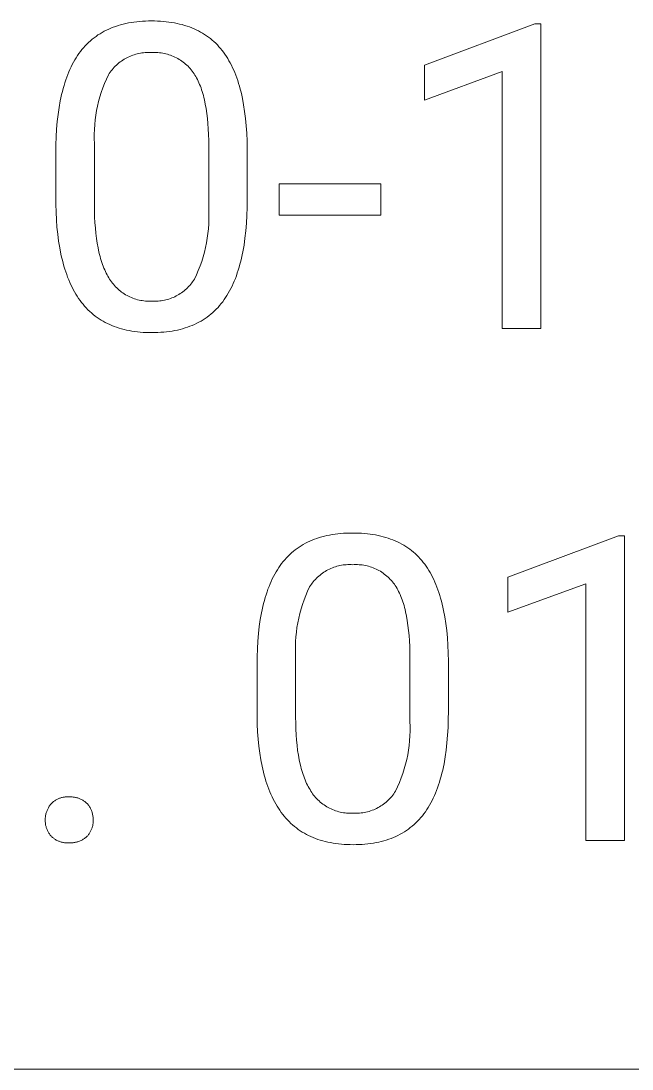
# Model space of a CAD drawing. Header units: millimetres. Extents: x -644 to 2279, y -276 to 1766.
# Drawn here: x 1626.1 to 1681.9, y -112.5 to -16.9 of the extents above; entities that cross this region are included whole.
import ezdxf

# ---------------------------------------------------------------- set-up
doc = ezdxf.new("R2010")
doc.units = ezdxf.units.MM
doc.header["$MEASUREMENT"] = 0
doc.layers.add('Domyślny', color=7, linetype='Continuous', true_color=0x000000)

msp = doc.modelspace()

# ---------------------------------------------------------------- linework, layer by layer
at = {"layer": 'Domyślny', "color": 18, "lineweight": 15, "true_color": 0x000000}
for p, q in [((1635.245, -17.243), (1635.478, -17.182)), ((1635.478, -17.182), (1635.715, -17.127)), ((1635.715, -17.127), (1635.957, -17.077)), ((1635.957, -17.077), (1636.203, -17.034)), ((1636.203, -17.034), (1636.454, -16.996)), ((1636.454, -16.996), (1636.71, -16.964)), ((1636.71, -16.964), (1636.971, -16.938)), ((1636.971, -16.938), (1637.236, -16.917)), ((1637.236, -16.917), (1637.507, -16.903)), ((1637.507, -16.903), (1637.781, -16.894)), ((1637.781, -16.894), (1638.061, -16.891)), ((1638.061, -16.891), (1638.339, -16.894)), ((1638.339, -16.894), (1638.612, -16.902)), ((1638.612, -16.902), (1638.88, -16.916)), ((1638.88, -16.916), (1639.144, -16.936)), ((1639.144, -16.936), (1639.403, -16.961)), ((1639.403, -16.961), (1639.657, -16.992)), ((1639.657, -16.992), (1639.906, -17.028)), ((1639.906, -17.028), (1640.151, -17.07)), ((1640.151, -17.07), (1640.391, -17.117)), ((1640.391, -17.117), (1640.627, -17.171)), ((1640.627, -17.171), (1640.858, -17.229)), ((1662.98, -20.921), (1673.054, -17.144)), ((1673.054, -17.144), (1673.609, -17.144)), ((1673.609, -17.144), (1673.609, -44.951)), ((1632.997, -18.296), (1633.178, -18.171)), ((1633.178, -18.171), (1633.364, -18.052)), ((1633.364, -18.052), (1633.554, -17.939)), ((1633.554, -17.939), (1633.749, -17.832)), ((1633.749, -17.832), (1633.949, -17.73)), ((1633.949, -17.73), (1634.153, -17.634)), ((1634.153, -17.634), (1634.362, -17.545)), ((1634.362, -17.545), (1634.576, -17.46)), ((1634.576, -17.46), (1634.794, -17.382)), ((1634.794, -17.382), (1635.017, -17.309)), ((1635.017, -17.309), (1635.245, -17.243)), ((1640.858, -17.229), (1641.084, -17.294)), ((1641.084, -17.294), (1641.305, -17.363)), ((1641.305, -17.363), (1641.522, -17.439)), ((1641.522, -17.439), (1641.734, -17.52)), ((1641.734, -17.52), (1641.942, -17.607)), ((1641.942, -17.607), (1642.145, -17.699)), ((1642.145, -17.699), (1642.343, -17.797)), ((1642.343, -17.797), (1642.537, -17.9)), ((1642.537, -17.9), (1642.726, -18.009)), ((1642.726, -18.009), (1642.911, -18.123)), ((1642.911, -18.123), (1643.091, -18.244)), ((1632.009, -19.165), (1632.162, -19.006)), ((1632.162, -19.006), (1632.32, -18.852)), ((1632.32, -18.852), (1632.482, -18.704)), ((1632.482, -18.704), (1632.649, -18.562)), ((1632.649, -18.562), (1632.821, -18.426)), ((1632.821, -18.426), (1632.997, -18.296)), ((1643.091, -18.244), (1643.266, -18.369)), ((1643.266, -18.369), (1643.437, -18.501)), ((1643.437, -18.501), (1643.604, -18.638)), ((1643.604, -18.638), (1643.765, -18.78)), ((1643.765, -18.78), (1643.923, -18.928)), ((1643.923, -18.928), (1644.075, -19.082)), ((1644.075, -19.082), (1644.223, -19.241)), ((1631.188, -20.242), (1631.313, -20.048)), ((1631.313, -20.048), (1631.443, -19.86)), ((1631.443, -19.86), (1631.577, -19.677)), ((1631.577, -19.677), (1631.716, -19.501)), ((1631.716, -19.501), (1631.86, -19.33)), ((1631.86, -19.33), (1632.009, -19.165)), ((1636.208, -20.069), (1636.073, -20.124)), ((1636.344, -20.018), (1636.208, -20.069)), ((1636.482, -19.971), (1636.344, -20.018)), ((1636.621, -19.93), (1636.482, -19.971)), ((1636.762, -19.893), (1636.621, -19.93)), ((1636.904, -19.861), (1636.762, -19.893)), ((1637.047, -19.834), (1636.904, -19.861)), ((1637.19, -19.812), (1637.047, -19.834)), ((1637.335, -19.794), (1637.19, -19.812)), ((1637.48, -19.782), (1637.335, -19.794)), ((1637.625, -19.774), (1637.48, -19.782)), ((1637.77, -19.772), (1637.625, -19.774)), ((1637.916, -19.774), (1637.77, -19.772)), ((1638.061, -19.782), (1637.916, -19.774)), ((1638.208, -19.774), (1638.061, -19.782)), ((1638.354, -19.772), (1638.208, -19.774)), ((1638.501, -19.774), (1638.354, -19.772)), ((1638.647, -19.782), (1638.501, -19.774)), ((1638.793, -19.794), (1638.647, -19.782)), ((1638.939, -19.811), (1638.793, -19.794)), ((1639.084, -19.834), (1638.939, -19.811)), ((1639.228, -19.861), (1639.084, -19.834)), ((1639.371, -19.893), (1639.228, -19.861)), ((1639.513, -19.93), (1639.371, -19.893)), ((1639.654, -19.972), (1639.513, -19.93)), ((1639.793, -20.018), (1639.654, -19.972)), ((1639.931, -20.069), (1639.793, -20.018)), ((1640.066, -20.125), (1639.931, -20.069)), ((1644.223, -19.241), (1644.367, -19.406)), ((1644.367, -19.406), (1644.506, -19.577)), ((1644.506, -19.577), (1644.641, -19.753)), ((1644.641, -19.753), (1644.77, -19.935)), ((1644.77, -19.935), (1644.895, -20.123)), ((1630.727, -21.082), (1630.836, -20.863)), ((1630.836, -20.863), (1630.949, -20.65)), ((1630.949, -20.65), (1631.067, -20.443)), ((1631.067, -20.443), (1631.188, -20.242)), ((1634.757, -21.018), (1634.656, -21.122)), ((1634.862, -20.917), (1634.757, -21.018)), ((1634.97, -20.82), (1634.862, -20.917)), ((1635.082, -20.726), (1634.97, -20.82)), ((1635.196, -20.636), (1635.082, -20.726)), ((1635.313, -20.551), (1635.196, -20.636)), ((1635.434, -20.469), (1635.313, -20.551)), ((1635.557, -20.391), (1635.434, -20.469)), ((1635.682, -20.318), (1635.557, -20.391)), ((1635.81, -20.249), (1635.682, -20.318)), ((1635.941, -20.184), (1635.81, -20.249)), ((1636.073, -20.124), (1635.941, -20.184)), ((1640.2, -20.186), (1640.066, -20.125)), ((1640.331, -20.25), (1640.2, -20.186)), ((1640.461, -20.32), (1640.331, -20.25)), ((1640.587, -20.393), (1640.461, -20.32)), ((1640.712, -20.471), (1640.587, -20.393)), ((1640.833, -20.554), (1640.712, -20.471)), ((1640.952, -20.64), (1640.833, -20.554)), ((1641.068, -20.73), (1640.952, -20.64)), ((1641.18, -20.824), (1641.068, -20.73)), ((1641.289, -20.922), (1641.18, -20.824)), ((1641.395, -21.023), (1641.289, -20.922)), ((1641.498, -21.128), (1641.395, -21.023)), ((1644.895, -20.123), (1645.017, -20.317)), ((1645.017, -20.317), (1645.134, -20.517)), ((1645.134, -20.517), (1645.248, -20.723)), ((1645.248, -20.723), (1645.357, -20.935)), ((1645.357, -20.935), (1645.462, -21.154)), ((1662.98, -24.113), (1662.98, -20.921)), ((1630.332, -22.02), (1630.424, -21.776)), ((1630.424, -21.776), (1630.521, -21.538)), ((1630.521, -21.538), (1630.622, -21.307)), ((1630.622, -21.307), (1630.727, -21.082)), ((1634.129, -21.816), (1633.946, -22.206)), ((1634.207, -21.693), (1634.129, -21.816)), ((1634.289, -21.573), (1634.207, -21.693)), ((1634.375, -21.456), (1634.289, -21.573)), ((1634.465, -21.341), (1634.375, -21.456)), ((1634.559, -21.23), (1634.465, -21.341)), ((1634.656, -21.122), (1634.559, -21.23)), ((1641.596, -21.237), (1641.498, -21.128)), ((1641.692, -21.349), (1641.596, -21.237)), ((1641.783, -21.463), (1641.692, -21.349)), ((1641.87, -21.581), (1641.783, -21.463)), ((1641.953, -21.702), (1641.87, -21.581)), ((1642.032, -21.826), (1641.953, -21.702)), ((1642.109, -21.956), (1642.032, -21.826)), ((1642.184, -22.091), (1642.109, -21.956)), ((1645.462, -21.154), (1645.564, -21.378)), ((1645.564, -21.378), (1645.661, -21.609)), ((1645.661, -21.609), (1645.755, -21.846)), ((1645.755, -21.846), (1645.844, -22.088)), ((1670.076, -21.514), (1662.98, -24.113)), ((1670.076, -44.951), (1670.076, -21.514)), ((1630.002, -23.056), (1630.078, -22.787)), ((1630.078, -22.787), (1630.158, -22.525)), ((1630.158, -22.525), (1630.243, -22.269)), ((1630.243, -22.269), (1630.332, -22.02)), ((1633.777, -22.601), (1633.621, -23.003)), ((1633.946, -22.206), (1633.777, -22.601)), ((1642.256, -22.23), (1642.184, -22.091)), ((1642.326, -22.374), (1642.256, -22.23)), ((1642.394, -22.523), (1642.326, -22.374)), ((1642.459, -22.677), (1642.394, -22.523)), ((1642.521, -22.835), (1642.459, -22.677)), ((1642.581, -22.998), (1642.521, -22.835)), ((1645.844, -22.088), (1645.93, -22.337)), ((1645.93, -22.337), (1646.011, -22.592)), ((1646.011, -22.592), (1646.089, -22.853)), ((1646.089, -22.853), (1646.162, -23.12)), ((1629.737, -24.19), (1629.797, -23.897)), ((1629.797, -23.897), (1629.861, -23.611)), ((1629.861, -23.611), (1629.929, -23.33)), ((1629.929, -23.33), (1630.002, -23.056)), ((1633.351, -23.82), (1633.237, -24.235)), ((1633.479, -23.409), (1633.351, -23.82)), ((1633.621, -23.003), (1633.479, -23.409)), ((1642.639, -23.166), (1642.581, -22.998)), ((1642.694, -23.338), (1642.639, -23.166)), ((1642.747, -23.515), (1642.694, -23.338)), ((1642.797, -23.697), (1642.747, -23.515)), ((1642.845, -23.884), (1642.797, -23.697)), ((1642.89, -24.075), (1642.845, -23.884)), ((1646.162, -23.12), (1646.232, -23.393)), ((1646.232, -23.393), (1646.297, -23.672)), ((1646.297, -23.672), (1646.359, -23.957)), ((1629.538, -25.422), (1629.629, -24.794)), ((1629.629, -24.794), (1629.737, -24.19)), ((1633.136, -24.653), (1633.05, -25.075)), ((1633.237, -24.235), (1633.136, -24.653)), ((1642.974, -24.472), (1642.89, -24.075)), ((1643.047, -24.888), (1642.974, -24.472)), ((1646.359, -23.957), (1646.47, -24.545)), ((1646.47, -24.545), (1646.565, -25.158)), ((1629.463, -26.075), (1629.538, -25.422)), ((1632.979, -25.499), (1632.922, -25.926)), ((1633.05, -25.075), (1632.979, -25.499)), ((1643.111, -25.323), (1643.047, -24.888)), ((1643.165, -25.777), (1643.111, -25.323)), ((1643.209, -26.251), (1643.165, -25.777)), ((1646.565, -25.158), (1646.644, -25.794)), ((1646.644, -25.794), (1646.707, -26.455)), ((1629.364, -27.454), (1629.405, -26.752)), ((1629.405, -26.752), (1629.463, -26.075)), ((1632.879, -26.354), (1632.851, -26.784)), ((1632.922, -25.926), (1632.879, -26.354)), ((1643.243, -26.743), (1643.209, -26.251)), ((1643.268, -27.255), (1643.243, -26.743)), ((1646.707, -26.455), (1646.755, -27.139)), ((1629.339, -28.18), (1629.364, -27.454)), ((1632.851, -26.784), (1632.837, -27.214)), ((1632.837, -27.214), (1632.838, -27.644)), ((1632.838, -27.644), (1632.854, -28.074)), ((1643.283, -27.787), (1643.268, -27.255)), ((1646.755, -27.139), (1646.786, -27.848)), ((1629.331, -28.931), (1629.339, -28.18)), ((1632.854, -28.074), (1632.854, -33.7)), ((1643.288, -28.337), (1643.283, -27.787)), ((1643.288, -34.099), (1643.288, -28.337)), ((1646.786, -27.848), (1646.801, -28.58)), ((1646.801, -28.58), (1646.801, -33.145)), ((1629.331, -33.622), (1629.331, -28.931)), ((1649.719, -34.627), (1649.719, -31.755)), ((1649.719, -31.755), (1658.995, -31.755)), ((1658.995, -31.755), (1658.995, -34.627)), ((1646.801, -33.145), (1646.793, -33.906)), ((1629.349, -34.341), (1629.331, -33.622)), ((1629.384, -35.036), (1629.349, -34.341)), ((1632.854, -33.7), (1632.859, -34.25)), ((1632.859, -34.25), (1632.874, -34.781)), ((1643.304, -34.536), (1643.288, -34.099)), ((1646.793, -33.906), (1646.768, -34.643)), ((1629.434, -35.709), (1629.384, -35.036)), ((1632.874, -34.781), (1632.9, -35.295)), ((1632.9, -35.295), (1632.936, -35.791)), ((1643.29, -35.409), (1643.304, -34.972)), ((1643.304, -34.972), (1643.304, -34.536)), ((1646.727, -35.354), (1646.67, -36.04)), ((1646.768, -34.643), (1646.727, -35.354)), ((1658.995, -34.627), (1649.719, -34.627)), ((1629.501, -36.36), (1629.434, -35.709)), ((1632.936, -35.791), (1632.982, -36.269)), ((1632.982, -36.269), (1633.039, -36.728)), ((1643.158, -36.712), (1643.217, -36.279)), ((1643.217, -36.279), (1643.261, -35.845)), ((1643.261, -35.845), (1643.29, -35.409)), ((1646.67, -36.04), (1646.596, -36.701)), ((1629.583, -36.987), (1629.501, -36.36)), ((1629.681, -37.592), (1629.583, -36.987)), ((1633.039, -36.728), (1633.105, -37.17)), ((1633.105, -37.17), (1633.182, -37.593)), ((1642.996, -37.571), (1643.084, -37.143)), ((1643.084, -37.143), (1643.158, -36.712)), ((1646.596, -36.701), (1646.506, -37.337)), ((1629.794, -38.174), (1629.681, -37.592)), ((1629.857, -38.456), (1629.794, -38.174)), ((1633.182, -37.593), (1633.27, -37.998)), ((1633.27, -37.998), (1633.317, -38.194)), ((1633.317, -38.194), (1633.367, -38.385)), ((1642.775, -38.416), (1642.893, -37.995)), ((1642.893, -37.995), (1642.996, -37.571)), ((1646.339, -38.244), (1646.276, -38.534)), ((1646.399, -37.948), (1646.339, -38.244)), ((1646.506, -37.337), (1646.399, -37.948)), ((1629.924, -38.733), (1629.857, -38.456)), ((1629.995, -39.004), (1629.924, -38.733)), ((1630.07, -39.27), (1629.995, -39.004)), ((1633.367, -38.385), (1633.42, -38.572)), ((1633.42, -38.572), (1633.475, -38.754)), ((1633.475, -38.754), (1633.533, -38.931)), ((1633.533, -38.931), (1633.593, -39.104)), ((1633.593, -39.104), (1633.656, -39.272)), ((1642.496, -39.244), (1642.643, -38.832)), ((1642.643, -38.832), (1642.775, -38.416)), ((1646.136, -39.095), (1646.06, -39.366)), ((1646.208, -38.817), (1646.136, -39.095)), ((1646.276, -38.534), (1646.208, -38.817)), ((1630.149, -39.53), (1630.07, -39.27)), ((1630.232, -39.784), (1630.149, -39.53)), ((1630.319, -40.032), (1630.232, -39.784)), ((1630.41, -40.275), (1630.319, -40.032)), ((1633.656, -39.272), (1633.721, -39.435)), ((1633.721, -39.435), (1633.789, -39.594)), ((1633.789, -39.594), (1633.86, -39.748)), ((1633.86, -39.748), (1633.933, -39.898)), ((1633.933, -39.898), (1634.009, -40.043)), ((1634.009, -40.043), (1634.087, -40.183)), ((1641.974, -40.445), (1642.162, -40.051)), ((1642.162, -40.051), (1642.336, -39.65)), ((1642.336, -39.65), (1642.496, -39.244)), ((1645.808, -40.142), (1645.715, -40.388)), ((1645.896, -39.889), (1645.808, -40.142)), ((1645.98, -39.631), (1645.896, -39.889)), ((1646.06, -39.366), (1645.98, -39.631)), ((1630.505, -40.512), (1630.41, -40.275)), ((1630.603, -40.743), (1630.505, -40.512)), ((1630.706, -40.969), (1630.603, -40.743)), ((1630.813, -41.189), (1630.706, -40.969)), ((1634.087, -40.183), (1634.168, -40.318)), ((1634.168, -40.318), (1634.243, -40.445)), ((1634.243, -40.445), (1634.323, -40.569)), ((1634.323, -40.569), (1634.407, -40.69)), ((1634.407, -40.69), (1634.495, -40.808)), ((1634.495, -40.808), (1634.587, -40.923)), ((1634.587, -40.923), (1634.683, -41.034)), ((1634.683, -41.034), (1634.783, -41.143)), ((1641.453, -41.128), (1641.549, -41.021)), ((1641.549, -41.021), (1641.642, -40.912)), ((1641.642, -40.912), (1641.731, -40.799)), ((1641.731, -40.799), (1641.816, -40.684)), ((1641.816, -40.684), (1641.897, -40.566)), ((1641.897, -40.566), (1641.974, -40.445)), ((1645.413, -41.089), (1645.305, -41.31)), ((1645.518, -40.862), (1645.413, -41.089)), ((1645.619, -40.628), (1645.518, -40.862)), ((1645.715, -40.388), (1645.619, -40.628)), ((1630.924, -41.404), (1630.813, -41.189)), ((1631.039, -41.613), (1630.924, -41.404)), ((1631.158, -41.816), (1631.039, -41.613)), ((1631.282, -42.013), (1631.158, -41.816)), ((1631.409, -42.205), (1631.282, -42.013)), ((1634.783, -41.143), (1634.886, -41.247)), ((1634.886, -41.247), (1634.993, -41.349)), ((1634.993, -41.349), (1635.104, -41.446)), ((1635.104, -41.446), (1635.218, -41.54)), ((1635.218, -41.54), (1635.334, -41.629)), ((1635.334, -41.629), (1635.454, -41.715)), ((1635.454, -41.715), (1635.577, -41.796)), ((1635.577, -41.796), (1635.703, -41.873)), ((1635.703, -41.873), (1635.831, -41.946)), ((1635.831, -41.946), (1635.961, -42.014)), ((1635.961, -42.014), (1636.094, -42.077)), ((1636.094, -42.077), (1636.229, -42.136)), ((1640.058, -42.113), (1640.188, -42.053)), ((1640.188, -42.053), (1640.316, -41.989)), ((1640.316, -41.989), (1640.442, -41.921)), ((1640.442, -41.921), (1640.566, -41.849)), ((1640.566, -41.849), (1640.687, -41.772)), ((1640.687, -41.772), (1640.805, -41.691)), ((1640.805, -41.691), (1640.921, -41.607)), ((1640.921, -41.607), (1641.034, -41.518)), ((1641.034, -41.518), (1641.144, -41.426)), ((1641.144, -41.426), (1641.25, -41.33)), ((1641.25, -41.33), (1641.353, -41.231)), ((1641.353, -41.231), (1641.453, -41.128)), ((1644.953, -41.937), (1644.828, -42.133)), ((1645.075, -41.734), (1644.953, -41.937)), ((1645.192, -41.525), (1645.075, -41.734)), ((1645.305, -41.31), (1645.192, -41.525)), ((1631.54, -42.392), (1631.409, -42.205)), ((1631.675, -42.573), (1631.54, -42.392)), ((1631.815, -42.749), (1631.675, -42.573)), ((1631.96, -42.918), (1631.815, -42.749)), ((1632.109, -43.082), (1631.96, -42.918)), ((1636.229, -42.136), (1636.366, -42.191)), ((1636.366, -42.191), (1636.505, -42.24)), ((1636.505, -42.24), (1636.645, -42.285)), ((1636.645, -42.285), (1636.787, -42.325)), ((1636.787, -42.325), (1636.93, -42.36)), ((1636.93, -42.36), (1637.074, -42.39)), ((1637.074, -42.39), (1637.219, -42.415)), ((1637.219, -42.415), (1637.365, -42.435)), ((1637.365, -42.435), (1637.511, -42.45)), ((1637.511, -42.45), (1637.658, -42.46)), ((1637.658, -42.46), (1637.806, -42.465)), ((1637.806, -42.465), (1637.953, -42.465)), ((1637.953, -42.465), (1638.1, -42.46)), ((1638.1, -42.46), (1638.243, -42.466)), ((1638.243, -42.466), (1638.386, -42.468)), ((1638.386, -42.468), (1638.53, -42.464)), ((1638.53, -42.464), (1638.673, -42.456)), ((1638.673, -42.456), (1638.816, -42.443)), ((1638.816, -42.443), (1638.958, -42.425)), ((1638.958, -42.425), (1639.099, -42.403)), ((1639.099, -42.403), (1639.24, -42.375)), ((1639.24, -42.375), (1639.38, -42.343)), ((1639.38, -42.343), (1639.518, -42.306)), ((1639.518, -42.306), (1639.656, -42.265)), ((1639.656, -42.265), (1639.791, -42.219)), ((1639.791, -42.219), (1639.925, -42.168)), ((1639.925, -42.168), (1640.058, -42.113)), ((1644.133, -43.028), (1643.98, -43.19)), ((1644.281, -42.861), (1644.133, -43.028)), ((1644.425, -42.688), (1644.281, -42.861)), ((1644.564, -42.508), (1644.425, -42.688)), ((1644.699, -42.323), (1644.564, -42.508)), ((1644.828, -42.133), (1644.699, -42.323)), ((1632.262, -43.24), (1632.109, -43.082)), ((1632.42, -43.393), (1632.262, -43.24)), ((1632.583, -43.539), (1632.42, -43.393)), ((1632.75, -43.68), (1632.583, -43.539)), ((1632.921, -43.815), (1632.75, -43.68)), ((1633.097, -43.944), (1632.921, -43.815)), ((1633.278, -44.068), (1633.097, -43.944)), ((1643.145, -43.909), (1642.964, -44.036)), ((1643.321, -43.777), (1643.145, -43.909)), ((1643.493, -43.639), (1643.321, -43.777)), ((1643.66, -43.495), (1643.493, -43.639)), ((1643.822, -43.345), (1643.66, -43.495)), ((1643.98, -43.19), (1643.822, -43.345)), ((1633.462, -44.186), (1633.278, -44.068)), ((1633.652, -44.297), (1633.462, -44.186)), ((1633.846, -44.404), (1633.652, -44.297)), ((1634.044, -44.504), (1633.846, -44.404)), ((1634.247, -44.598), (1634.044, -44.504)), ((1634.454, -44.687), (1634.247, -44.598)), ((1634.666, -44.77), (1634.454, -44.687)), ((1634.882, -44.848), (1634.666, -44.77)), ((1635.103, -44.919), (1634.882, -44.848)), ((1635.328, -44.985), (1635.103, -44.919)), ((1641.129, -44.908), (1640.902, -44.976)), ((1641.351, -44.835), (1641.129, -44.908)), ((1641.569, -44.755), (1641.351, -44.835)), ((1641.782, -44.67), (1641.569, -44.755)), ((1641.991, -44.579), (1641.782, -44.67)), ((1642.195, -44.482), (1641.991, -44.579)), ((1642.394, -44.379), (1642.195, -44.482)), ((1642.589, -44.271), (1642.394, -44.379)), ((1642.779, -44.156), (1642.589, -44.271)), ((1642.964, -44.036), (1642.779, -44.156)), ((1635.558, -45.045), (1635.328, -44.985)), ((1635.792, -45.099), (1635.558, -45.045)), ((1636.031, -45.148), (1635.792, -45.099)), ((1636.274, -45.191), (1636.031, -45.148)), ((1636.521, -45.228), (1636.274, -45.191)), ((1636.773, -45.26), (1636.521, -45.228)), ((1637.03, -45.285), (1636.773, -45.26)), ((1637.291, -45.305), (1637.03, -45.285)), ((1637.556, -45.319), (1637.291, -45.305)), ((1637.826, -45.328), (1637.556, -45.319)), ((1638.1, -45.331), (1637.826, -45.328)), ((1638.378, -45.328), (1638.1, -45.331)), ((1638.651, -45.319), (1638.378, -45.328)), ((1638.92, -45.304), (1638.651, -45.319)), ((1639.184, -45.284), (1638.92, -45.304)), ((1639.443, -45.257), (1639.184, -45.284)), ((1639.698, -45.225), (1639.443, -45.257)), ((1639.948, -45.187), (1639.698, -45.225)), ((1640.193, -45.143), (1639.948, -45.187)), ((1640.434, -45.093), (1640.193, -45.143)), ((1640.67, -45.037), (1640.434, -45.093)), ((1640.902, -44.976), (1640.67, -45.037)), ((1673.609, -44.951), (1670.076, -44.951)), ((1653.159, -64.108), (1653.382, -64.036)), ((1653.382, -64.036), (1653.609, -63.969)), ((1653.609, -63.969), (1653.842, -63.908)), ((1653.842, -63.908), (1654.079, -63.853)), ((1654.079, -63.853), (1654.321, -63.803)), ((1654.321, -63.803), (1654.567, -63.76)), ((1654.567, -63.76), (1654.819, -63.722)), ((1654.819, -63.722), (1655.075, -63.69)), ((1655.075, -63.69), (1655.335, -63.664)), ((1655.335, -63.664), (1655.601, -63.643)), ((1655.601, -63.643), (1655.871, -63.629)), ((1655.871, -63.629), (1656.146, -63.62)), ((1656.146, -63.62), (1656.425, -63.617)), ((1656.425, -63.617), (1656.703, -63.62)), ((1656.703, -63.62), (1656.976, -63.628)), ((1656.976, -63.628), (1657.244, -63.642)), ((1657.244, -63.642), (1657.508, -63.662)), ((1657.508, -63.662), (1657.767, -63.687)), ((1657.767, -63.687), (1658.021, -63.718)), ((1658.021, -63.718), (1658.271, -63.754)), ((1658.271, -63.754), (1658.515, -63.796)), ((1658.515, -63.796), (1658.756, -63.843)), ((1658.756, -63.843), (1658.991, -63.896)), ((1658.991, -63.896), (1659.222, -63.955)), ((1659.222, -63.955), (1659.448, -64.019)), ((1659.448, -64.019), (1659.67, -64.089)), ((1670.603, -67.647), (1680.677, -63.87)), ((1680.677, -63.87), (1681.232, -63.87)), ((1681.232, -63.87), (1681.232, -91.677)), ((1651.185, -65.152), (1651.361, -65.022)), ((1651.361, -65.022), (1651.542, -64.897)), ((1651.542, -64.897), (1651.728, -64.778)), ((1651.728, -64.778), (1651.918, -64.665)), ((1651.918, -64.665), (1652.113, -64.558)), ((1652.113, -64.558), (1652.313, -64.456)), ((1652.313, -64.456), (1652.517, -64.361)), ((1652.517, -64.361), (1652.726, -64.271)), ((1652.726, -64.271), (1652.94, -64.186)), ((1652.94, -64.186), (1653.159, -64.108)), ((1659.67, -64.089), (1659.886, -64.164)), ((1659.886, -64.164), (1660.099, -64.245)), ((1660.099, -64.245), (1660.306, -64.331)), ((1660.306, -64.331), (1660.509, -64.423)), ((1660.509, -64.423), (1660.708, -64.521)), ((1660.708, -64.521), (1660.901, -64.624)), ((1660.901, -64.624), (1661.091, -64.733)), ((1661.091, -64.733), (1661.275, -64.847)), ((1661.275, -64.847), (1661.455, -64.967)), ((1661.455, -64.967), (1661.631, -65.092)), ((1650.225, -66.056), (1650.373, -65.891)), ((1650.373, -65.891), (1650.526, -65.732)), ((1650.526, -65.732), (1650.684, -65.578)), ((1650.684, -65.578), (1650.846, -65.43)), ((1650.846, -65.43), (1651.013, -65.288)), ((1651.013, -65.288), (1651.185, -65.152)), ((1661.631, -65.092), (1661.801, -65.223)), ((1661.801, -65.223), (1661.968, -65.359)), ((1661.968, -65.359), (1662.13, -65.501)), ((1662.13, -65.501), (1662.287, -65.648)), ((1662.287, -65.648), (1662.439, -65.802)), ((1662.439, -65.802), (1662.587, -65.96)), ((1662.587, -65.96), (1662.731, -66.124)), ((1649.552, -66.969), (1649.677, -66.774)), ((1649.677, -66.774), (1649.807, -66.586)), ((1649.807, -66.586), (1649.941, -66.403)), ((1649.941, -66.403), (1650.081, -66.227)), ((1650.081, -66.227), (1650.225, -66.056)), ((1654.304, -66.907), (1654.173, -66.972)), ((1654.436, -66.847), (1654.304, -66.907)), ((1654.571, -66.792), (1654.436, -66.847)), ((1654.707, -66.741), (1654.571, -66.792)), ((1654.845, -66.695), (1654.707, -66.741)), ((1654.984, -66.653), (1654.845, -66.695)), ((1655.125, -66.616), (1654.984, -66.653)), ((1655.267, -66.585), (1655.125, -66.616)), ((1655.41, -66.558), (1655.267, -66.585)), ((1655.554, -66.536), (1655.41, -66.558)), ((1655.699, -66.519), (1655.554, -66.536)), ((1655.844, -66.507), (1655.699, -66.519)), ((1655.989, -66.499), (1655.844, -66.507)), ((1656.134, -66.497), (1655.989, -66.499)), ((1656.28, -66.5), (1656.134, -66.497)), ((1656.425, -66.508), (1656.28, -66.5)), ((1656.572, -66.5), (1656.425, -66.508)), ((1656.718, -66.497), (1656.572, -66.5)), ((1656.865, -66.499), (1656.718, -66.497)), ((1657.011, -66.506), (1656.865, -66.499)), ((1657.157, -66.518), (1657.011, -66.506)), ((1657.303, -66.535), (1657.157, -66.518)), ((1657.447, -66.557), (1657.303, -66.535)), ((1657.592, -66.584), (1657.447, -66.557)), ((1657.735, -66.616), (1657.592, -66.584)), ((1657.876, -66.653), (1657.735, -66.616)), ((1658.017, -66.694), (1657.876, -66.653)), ((1658.156, -66.74), (1658.017, -66.694)), ((1658.294, -66.791), (1658.156, -66.74)), ((1658.429, -66.847), (1658.294, -66.791)), ((1658.563, -66.907), (1658.429, -66.847)), ((1658.694, -66.971), (1658.563, -66.907)), ((1662.731, -66.124), (1662.87, -66.294)), ((1662.87, -66.294), (1663.005, -66.469)), ((1663.005, -66.469), (1663.134, -66.651)), ((1663.134, -66.651), (1663.26, -66.839)), ((1663.26, -66.839), (1663.381, -67.033)), ((1648.986, -68.033), (1649.091, -67.808)), ((1649.091, -67.808), (1649.2, -67.589)), ((1649.2, -67.589), (1649.314, -67.376)), ((1649.314, -67.376), (1649.431, -67.169)), ((1649.431, -67.169), (1649.552, -66.969)), ((1653.019, -67.847), (1652.922, -67.955)), ((1653.12, -67.742), (1653.019, -67.847)), ((1653.225, -67.641), (1653.12, -67.742)), ((1653.333, -67.544), (1653.225, -67.641)), ((1653.444, -67.45), (1653.333, -67.544)), ((1653.559, -67.36), (1653.444, -67.45)), ((1653.676, -67.274), (1653.559, -67.36)), ((1653.796, -67.192), (1653.676, -67.274)), ((1653.919, -67.115), (1653.796, -67.192)), ((1654.045, -67.041), (1653.919, -67.115)), ((1654.173, -66.972), (1654.045, -67.041)), ((1658.824, -67.04), (1658.694, -66.971)), ((1658.951, -67.114), (1658.824, -67.04)), ((1659.075, -67.191), (1658.951, -67.114)), ((1659.196, -67.273), (1659.075, -67.191)), ((1659.315, -67.359), (1659.196, -67.273)), ((1659.431, -67.449), (1659.315, -67.359)), ((1659.543, -67.543), (1659.431, -67.449)), ((1659.653, -67.64), (1659.543, -67.543)), ((1659.759, -67.741), (1659.653, -67.64)), ((1659.861, -67.846), (1659.759, -67.741)), ((1659.96, -67.954), (1659.861, -67.846)), ((1663.381, -67.033), (1663.498, -67.233)), ((1663.498, -67.233), (1663.612, -67.439)), ((1663.612, -67.439), (1663.721, -67.652)), ((1663.721, -67.652), (1663.827, -67.87)), ((1663.827, -67.87), (1663.928, -68.095)), ((1670.603, -70.839), (1670.603, -67.647)), ((1648.607, -68.996), (1648.696, -68.746)), ((1648.696, -68.746), (1648.789, -68.502)), ((1648.789, -68.502), (1648.885, -68.265)), ((1648.885, -68.265), (1648.986, -68.033)), ((1652.493, -68.542), (1652.31, -68.932)), ((1652.571, -68.419), (1652.493, -68.542)), ((1652.652, -68.299), (1652.571, -68.419)), ((1652.738, -68.181), (1652.652, -68.299)), ((1652.828, -68.067), (1652.738, -68.181)), ((1652.922, -67.955), (1652.828, -68.067)), ((1660.055, -68.066), (1659.96, -67.954)), ((1660.147, -68.18), (1660.055, -68.066)), ((1660.234, -68.298), (1660.147, -68.18)), ((1660.317, -68.419), (1660.234, -68.298)), ((1660.396, -68.542), (1660.317, -68.419)), ((1660.474, -68.673), (1660.396, -68.542)), ((1660.548, -68.809), (1660.474, -68.673)), ((1660.621, -68.949), (1660.548, -68.809)), ((1663.928, -68.095), (1664.026, -68.325)), ((1664.026, -68.325), (1664.119, -68.562)), ((1664.119, -68.562), (1664.209, -68.805)), ((1664.209, -68.805), (1664.294, -69.054)), ((1677.699, -68.24), (1670.603, -70.839)), ((1677.699, -91.677), (1677.699, -68.24)), ((1648.293, -70.056), (1648.366, -69.782)), ((1648.366, -69.782), (1648.442, -69.514)), ((1648.442, -69.514), (1648.523, -69.251)), ((1648.523, -69.251), (1648.607, -68.996)), ((1651.985, -69.729), (1651.843, -70.135)), ((1652.141, -69.328), (1651.985, -69.729)), ((1652.31, -68.932), (1652.141, -69.328)), ((1660.691, -69.094), (1660.621, -68.949)), ((1660.758, -69.243), (1660.691, -69.094)), ((1660.823, -69.397), (1660.758, -69.243)), ((1660.885, -69.556), (1660.823, -69.397)), ((1660.946, -69.72), (1660.885, -69.556)), ((1661.003, -69.888), (1660.946, -69.72)), ((1664.294, -69.054), (1664.376, -69.309)), ((1664.376, -69.309), (1664.453, -69.57)), ((1664.453, -69.57), (1664.527, -69.837)), ((1648.101, -70.916), (1648.161, -70.623)), ((1648.161, -70.623), (1648.225, -70.337)), ((1648.225, -70.337), (1648.293, -70.056)), ((1651.715, -70.546), (1651.601, -70.961)), ((1651.843, -70.135), (1651.715, -70.546)), ((1661.058, -70.061), (1661.003, -69.888)), ((1661.111, -70.238), (1661.058, -70.061)), ((1661.161, -70.421), (1661.111, -70.238)), ((1661.209, -70.608), (1661.161, -70.421)), ((1661.255, -70.799), (1661.209, -70.608)), ((1664.527, -69.837), (1664.596, -70.11)), ((1664.596, -70.11), (1664.662, -70.39)), ((1664.662, -70.39), (1664.723, -70.675)), ((1664.723, -70.675), (1664.834, -71.264)), ((1647.902, -72.148), (1647.993, -71.52)), ((1647.993, -71.52), (1648.101, -70.916)), ((1651.501, -71.379), (1651.415, -71.801)), ((1651.601, -70.961), (1651.501, -71.379)), ((1661.338, -71.197), (1661.255, -70.799)), ((1661.411, -71.613), (1661.338, -71.197)), ((1661.475, -72.049), (1661.411, -71.613)), ((1664.834, -71.264), (1664.929, -71.877)), ((1647.828, -72.801), (1647.902, -72.148)), ((1651.286, -72.652), (1651.243, -73.08)), ((1651.343, -72.225), (1651.286, -72.652)), ((1651.415, -71.801), (1651.343, -72.225)), ((1661.529, -72.503), (1661.475, -72.049)), ((1661.573, -72.977), (1661.529, -72.503)), ((1664.929, -71.877), (1665.008, -72.515)), ((1665.008, -72.515), (1665.072, -73.176)), ((1647.728, -74.18), (1647.77, -73.478)), ((1647.77, -73.478), (1647.828, -72.801)), ((1651.215, -73.51), (1651.201, -73.94)), ((1651.243, -73.08), (1651.215, -73.51)), ((1661.608, -73.469), (1661.573, -72.977)), ((1661.632, -73.981), (1661.608, -73.469)), ((1665.072, -73.176), (1665.119, -73.862)), ((1647.703, -74.906), (1647.728, -74.18)), ((1651.201, -73.94), (1651.202, -74.37)), ((1651.202, -74.37), (1651.218, -74.8)), ((1661.647, -74.513), (1661.632, -73.981)), ((1661.652, -75.063), (1661.647, -74.513)), ((1665.119, -73.862), (1665.15, -74.572)), ((1665.15, -74.572), (1665.165, -75.307)), ((1647.695, -75.657), (1647.703, -74.906)), ((1651.218, -74.8), (1651.218, -80.426)), ((1661.652, -80.825), (1661.652, -75.063)), ((1665.165, -75.307), (1665.165, -79.871)), ((1647.695, -80.348), (1647.695, -75.657)), ((1665.165, -79.871), (1665.157, -80.631)), ((1647.714, -81.065), (1647.695, -80.348)), ((1647.748, -81.759), (1647.714, -81.065)), ((1651.218, -80.426), (1651.223, -80.975)), ((1651.223, -80.975), (1651.239, -81.507)), ((1661.668, -81.262), (1661.652, -80.825)), ((1661.669, -81.698), (1661.668, -81.262)), ((1665.157, -80.631), (1665.133, -81.365)), ((1647.799, -82.431), (1647.748, -81.759)), ((1651.239, -81.507), (1651.264, -82.02)), ((1651.264, -82.02), (1651.3, -82.515)), ((1661.625, -82.571), (1661.655, -82.135)), ((1661.655, -82.135), (1661.669, -81.698)), ((1665.092, -82.075), (1665.034, -82.76)), ((1665.133, -81.365), (1665.092, -82.075)), ((1647.865, -83.08), (1647.799, -82.431)), ((1647.947, -83.707), (1647.865, -83.08)), ((1651.3, -82.515), (1651.346, -82.992)), ((1651.346, -82.992), (1651.403, -83.451)), ((1661.522, -83.438), (1661.581, -83.006)), ((1661.581, -83.006), (1661.625, -82.571)), ((1665.034, -82.76), (1664.96, -83.42)), ((1648.045, -84.311), (1647.947, -83.707)), ((1651.403, -83.451), (1651.47, -83.892)), ((1651.47, -83.892), (1651.547, -84.314)), ((1661.36, -84.297), (1661.449, -83.869)), ((1661.449, -83.869), (1661.522, -83.438)), ((1664.87, -84.056), (1664.763, -84.667)), ((1664.96, -83.42), (1664.87, -84.056)), ((1648.159, -84.892), (1648.045, -84.311)), ((1648.222, -85.174), (1648.159, -84.892)), ((1651.547, -84.314), (1651.634, -84.719)), ((1651.634, -84.719), (1651.681, -84.914)), ((1651.681, -84.914), (1651.731, -85.105)), ((1651.731, -85.105), (1651.784, -85.291)), ((1661.139, -85.142), (1661.257, -84.721)), ((1661.257, -84.721), (1661.36, -84.297)), ((1664.703, -84.963), (1664.64, -85.252)), ((1664.763, -84.667), (1664.703, -84.963)), ((1648.288, -85.451), (1648.222, -85.174)), ((1648.359, -85.722), (1648.288, -85.451)), ((1648.434, -85.987), (1648.359, -85.722)), ((1648.513, -86.247), (1648.434, -85.987)), ((1651.784, -85.291), (1651.839, -85.472)), ((1651.839, -85.472), (1651.897, -85.649)), ((1651.897, -85.649), (1651.957, -85.821)), ((1651.957, -85.821), (1652.02, -85.989)), ((1652.02, -85.989), (1652.085, -86.152)), ((1660.7, -86.376), (1660.861, -85.97)), ((1660.861, -85.97), (1661.007, -85.558)), ((1661.007, -85.558), (1661.139, -85.142)), ((1664.5, -85.814), (1664.424, -86.085)), ((1664.572, -85.536), (1664.5, -85.814)), ((1664.64, -85.252), (1664.572, -85.536)), ((1648.596, -86.5), (1648.513, -86.247)), ((1648.683, -86.749), (1648.596, -86.5)), ((1648.774, -86.992), (1648.683, -86.749)), ((1648.869, -87.229), (1648.774, -86.992)), ((1652.085, -86.152), (1652.153, -86.311)), ((1652.153, -86.311), (1652.224, -86.465)), ((1652.224, -86.465), (1652.297, -86.614)), ((1652.297, -86.614), (1652.373, -86.759)), ((1652.373, -86.759), (1652.451, -86.899)), ((1652.451, -86.899), (1652.532, -87.035)), ((1660.338, -87.171), (1660.526, -86.777)), ((1660.526, -86.777), (1660.7, -86.376)), ((1664.172, -86.862), (1664.079, -87.108)), ((1664.26, -86.609), (1664.172, -86.862)), ((1664.344, -86.35), (1664.26, -86.609)), ((1664.424, -86.085), (1664.344, -86.35)), ((1629.291, -88.011), (1629.35, -87.975)), ((1629.35, -87.975), (1629.409, -87.941)), ((1629.409, -87.941), (1629.47, -87.91)), ((1629.47, -87.91), (1629.532, -87.88)), ((1629.532, -87.88), (1629.595, -87.852)), ((1629.595, -87.852), (1629.659, -87.827)), ((1629.659, -87.827), (1629.723, -87.803)), ((1629.723, -87.803), (1629.789, -87.782)), ((1629.789, -87.782), (1629.855, -87.764)), ((1629.855, -87.764), (1629.921, -87.747)), ((1629.921, -87.747), (1629.989, -87.733)), ((1629.989, -87.733), (1630.056, -87.721)), ((1630.056, -87.721), (1630.124, -87.711)), ((1630.124, -87.711), (1630.193, -87.704)), ((1630.193, -87.704), (1630.261, -87.698)), ((1630.261, -87.698), (1630.33, -87.696)), ((1630.33, -87.696), (1630.398, -87.695)), ((1630.398, -87.695), (1630.467, -87.697)), ((1630.467, -87.697), (1630.535, -87.701)), ((1630.535, -87.701), (1630.608, -87.698)), ((1630.608, -87.698), (1630.681, -87.697)), ((1630.681, -87.697), (1630.754, -87.698)), ((1630.754, -87.698), (1630.826, -87.701)), ((1630.826, -87.701), (1630.899, -87.708)), ((1630.899, -87.708), (1630.971, -87.716)), ((1630.971, -87.716), (1631.043, -87.727)), ((1631.043, -87.727), (1631.114, -87.741)), ((1631.114, -87.741), (1631.185, -87.757)), ((1631.185, -87.757), (1631.256, -87.775)), ((1631.256, -87.775), (1631.325, -87.795)), ((1631.325, -87.795), (1631.394, -87.818)), ((1631.394, -87.818), (1631.463, -87.844)), ((1631.463, -87.844), (1631.53, -87.871)), ((1631.53, -87.871), (1631.596, -87.901)), ((1631.596, -87.901), (1631.661, -87.933)), ((1631.661, -87.933), (1631.726, -87.967)), ((1631.726, -87.967), (1631.789, -88.004)), ((1648.968, -87.46), (1648.869, -87.229)), ((1649.071, -87.686), (1648.968, -87.46)), ((1649.178, -87.906), (1649.071, -87.686)), ((1649.289, -88.12), (1649.178, -87.906)), ((1652.532, -87.035), (1652.607, -87.161)), ((1652.607, -87.161), (1652.687, -87.286)), ((1652.687, -87.286), (1652.771, -87.407)), ((1652.771, -87.407), (1652.859, -87.525)), ((1652.859, -87.525), (1652.951, -87.64)), ((1652.951, -87.64), (1653.047, -87.752)), ((1653.047, -87.752), (1653.146, -87.861)), ((1653.146, -87.861), (1653.25, -87.966)), ((1653.25, -87.966), (1653.357, -88.067)), ((1659.586, -88.079), (1659.693, -87.978)), ((1659.693, -87.978), (1659.797, -87.872)), ((1659.797, -87.872), (1659.897, -87.764)), ((1659.897, -87.764), (1659.993, -87.651)), ((1659.993, -87.651), (1660.086, -87.536)), ((1660.086, -87.536), (1660.174, -87.417)), ((1660.174, -87.417), (1660.258, -87.295)), ((1660.258, -87.295), (1660.338, -87.171)), ((1663.778, -87.811), (1663.669, -88.033)), ((1663.882, -87.583), (1663.778, -87.811)), ((1663.983, -87.348), (1663.882, -87.583)), ((1664.079, -87.108), (1663.983, -87.348)), ((1628.525, -88.951), (1628.555, -88.882)), ((1628.555, -88.882), (1628.587, -88.814)), ((1628.587, -88.814), (1628.621, -88.746)), ((1628.621, -88.746), (1628.657, -88.681)), ((1628.657, -88.681), (1628.695, -88.616)), ((1628.695, -88.616), (1628.736, -88.553)), ((1628.736, -88.553), (1628.779, -88.491)), ((1628.779, -88.491), (1628.824, -88.431)), ((1628.824, -88.431), (1628.871, -88.372)), ((1628.871, -88.372), (1628.92, -88.315)), ((1628.92, -88.315), (1628.968, -88.266)), ((1628.968, -88.266), (1629.018, -88.219)), ((1629.018, -88.219), (1629.07, -88.174)), ((1629.07, -88.174), (1629.123, -88.13)), ((1629.123, -88.13), (1629.178, -88.089)), ((1629.178, -88.089), (1629.234, -88.049)), ((1629.234, -88.049), (1629.291, -88.011)), ((1631.789, -88.004), (1631.85, -88.042)), ((1631.85, -88.042), (1631.911, -88.083)), ((1631.911, -88.083), (1631.97, -88.125)), ((1631.97, -88.125), (1632.027, -88.17)), ((1632.027, -88.17), (1632.083, -88.216)), ((1632.083, -88.216), (1632.137, -88.265)), ((1632.137, -88.265), (1632.19, -88.315)), ((1632.19, -88.315), (1632.239, -88.372)), ((1632.239, -88.372), (1632.286, -88.43)), ((1632.286, -88.43), (1632.331, -88.49)), ((1632.331, -88.49), (1632.374, -88.552)), ((1632.374, -88.552), (1632.415, -88.615)), ((1632.415, -88.615), (1632.453, -88.68)), ((1632.453, -88.68), (1632.489, -88.746)), ((1632.489, -88.746), (1632.523, -88.813)), ((1632.523, -88.813), (1632.554, -88.881)), ((1632.554, -88.881), (1632.583, -88.951)), ((1649.404, -88.329), (1649.289, -88.12)), ((1649.523, -88.532), (1649.404, -88.329)), ((1649.646, -88.73), (1649.523, -88.532)), ((1649.773, -88.922), (1649.646, -88.73)), ((1649.904, -89.108), (1649.773, -88.922)), ((1653.357, -88.067), (1653.467, -88.165)), ((1653.467, -88.165), (1653.581, -88.259)), ((1653.581, -88.259), (1653.698, -88.349)), ((1653.698, -88.349), (1653.818, -88.434)), ((1653.818, -88.434), (1653.94, -88.516)), ((1653.94, -88.516), (1654.066, -88.593)), ((1654.066, -88.593), (1654.194, -88.666)), ((1654.194, -88.666), (1654.324, -88.735)), ((1654.324, -88.735), (1654.457, -88.799)), ((1654.457, -88.799), (1654.592, -88.858)), ((1654.592, -88.858), (1654.729, -88.913)), ((1654.729, -88.913), (1654.868, -88.963)), ((1658.067, -88.973), (1658.206, -88.923)), ((1658.206, -88.923), (1658.344, -88.869)), ((1658.344, -88.869), (1658.48, -88.81)), ((1658.48, -88.81), (1658.613, -88.746)), ((1658.613, -88.746), (1658.744, -88.678)), ((1658.744, -88.678), (1658.873, -88.605)), ((1658.873, -88.605), (1658.999, -88.528)), ((1658.999, -88.528), (1659.123, -88.447)), ((1659.123, -88.447), (1659.243, -88.361)), ((1659.243, -88.361), (1659.36, -88.271)), ((1659.36, -88.271), (1659.475, -88.177)), ((1659.475, -88.177), (1659.586, -88.079)), ((1663.192, -88.858), (1663.063, -89.049)), ((1663.318, -88.661), (1663.192, -88.858)), ((1663.439, -88.458), (1663.318, -88.661)), ((1663.556, -88.248), (1663.439, -88.458)), ((1663.669, -88.033), (1663.556, -88.248)), ((1628.364, -89.758), (1628.366, -89.683)), ((1628.365, -89.833), (1628.364, -89.758)), ((1628.365, -89.906), (1628.365, -89.833)), ((1628.366, -89.683), (1628.371, -89.607)), ((1628.371, -89.607), (1628.378, -89.533)), ((1628.378, -89.533), (1628.388, -89.458)), ((1628.388, -89.458), (1628.4, -89.384)), ((1628.4, -89.384), (1628.415, -89.31)), ((1628.415, -89.31), (1628.432, -89.237)), ((1628.432, -89.237), (1628.452, -89.164)), ((1628.452, -89.164), (1628.474, -89.092)), ((1628.474, -89.092), (1628.498, -89.021)), ((1628.498, -89.021), (1628.525, -88.951)), ((1632.583, -88.951), (1632.61, -89.021)), ((1632.61, -89.021), (1632.634, -89.092)), ((1632.634, -89.092), (1632.656, -89.164)), ((1632.656, -89.164), (1632.675, -89.237)), ((1632.675, -89.237), (1632.692, -89.31)), ((1632.692, -89.31), (1632.706, -89.384)), ((1632.706, -89.384), (1632.717, -89.458)), ((1632.717, -89.458), (1632.726, -89.533)), ((1632.726, -89.533), (1632.732, -89.608)), ((1632.732, -89.608), (1632.736, -89.683)), ((1632.737, -89.758), (1632.735, -89.833)), ((1632.735, -89.833), (1632.736, -89.902)), ((1632.736, -89.683), (1632.737, -89.758)), ((1650.04, -89.289), (1649.904, -89.108)), ((1650.18, -89.465), (1650.04, -89.289)), ((1650.324, -89.635), (1650.18, -89.465)), ((1650.473, -89.799), (1650.324, -89.635)), ((1650.626, -89.957), (1650.473, -89.799)), ((1654.868, -88.963), (1655.008, -89.008)), ((1655.008, -89.008), (1655.15, -89.048)), ((1655.15, -89.048), (1655.293, -89.083)), ((1655.293, -89.083), (1655.437, -89.114)), ((1655.437, -89.114), (1655.582, -89.139)), ((1655.582, -89.139), (1655.728, -89.16)), ((1655.728, -89.16), (1655.875, -89.175)), ((1655.875, -89.175), (1656.022, -89.185)), ((1656.022, -89.185), (1656.169, -89.191)), ((1656.169, -89.191), (1656.317, -89.191)), ((1656.317, -89.191), (1656.464, -89.186)), ((1656.464, -89.186), (1656.612, -89.192)), ((1656.612, -89.192), (1656.76, -89.193)), ((1656.76, -89.193), (1656.908, -89.189)), ((1656.908, -89.189), (1657.055, -89.179)), ((1657.055, -89.179), (1657.202, -89.165)), ((1657.202, -89.165), (1657.349, -89.146)), ((1657.349, -89.146), (1657.495, -89.121)), ((1657.495, -89.121), (1657.64, -89.091)), ((1657.64, -89.091), (1657.783, -89.057)), ((1657.783, -89.057), (1657.926, -89.017)), ((1657.926, -89.017), (1658.067, -88.973)), ((1662.497, -89.754), (1662.344, -89.916)), ((1662.645, -89.587), (1662.497, -89.754)), ((1662.789, -89.414), (1662.645, -89.587)), ((1662.928, -89.235), (1662.789, -89.414)), ((1663.063, -89.049), (1662.928, -89.235)), ((1628.367, -89.978), (1628.365, -89.906)), ((1628.372, -90.051), (1628.367, -89.978)), ((1628.38, -90.123), (1628.372, -90.051)), ((1628.39, -90.195), (1628.38, -90.123)), ((1628.402, -90.267), (1628.39, -90.195)), ((1628.417, -90.338), (1628.402, -90.267)), ((1628.435, -90.409), (1628.417, -90.338)), ((1628.454, -90.479), (1628.435, -90.409)), ((1628.477, -90.548), (1628.454, -90.479)), ((1628.501, -90.617), (1628.477, -90.548)), ((1628.528, -90.684), (1628.501, -90.617)), ((1628.558, -90.751), (1628.528, -90.684)), ((1628.589, -90.816), (1628.558, -90.751)), ((1628.623, -90.881), (1628.589, -90.816)), ((1632.509, -90.839), (1632.476, -90.9)), ((1632.54, -90.777), (1632.509, -90.839)), ((1632.568, -90.714), (1632.54, -90.777)), ((1632.595, -90.649), (1632.568, -90.714)), ((1632.619, -90.584), (1632.595, -90.649)), ((1632.641, -90.518), (1632.619, -90.584)), ((1632.661, -90.452), (1632.641, -90.518)), ((1632.678, -90.384), (1632.661, -90.452)), ((1632.694, -90.317), (1632.678, -90.384)), ((1632.707, -90.248), (1632.694, -90.317)), ((1632.717, -90.18), (1632.707, -90.248)), ((1632.726, -90.111), (1632.717, -90.18)), ((1632.732, -90.041), (1632.726, -90.111)), ((1632.735, -89.972), (1632.732, -90.041)), ((1632.736, -89.902), (1632.735, -89.972)), ((1650.784, -90.11), (1650.626, -89.957)), ((1650.947, -90.257), (1650.784, -90.11)), ((1651.114, -90.398), (1650.947, -90.257)), ((1651.285, -90.533), (1651.114, -90.398)), ((1651.461, -90.663), (1651.285, -90.533)), ((1651.642, -90.787), (1651.461, -90.663)), ((1651.827, -90.905), (1651.642, -90.787)), ((1661.328, -90.762), (1661.143, -90.882)), ((1661.509, -90.635), (1661.328, -90.762)), ((1661.685, -90.503), (1661.509, -90.635)), ((1661.857, -90.365), (1661.685, -90.503)), ((1662.024, -90.221), (1661.857, -90.365)), ((1662.186, -90.072), (1662.024, -90.221)), ((1662.344, -89.916), (1662.186, -90.072)), ((1628.659, -90.944), (1628.623, -90.881)), ((1628.698, -91.006), (1628.659, -90.944)), ((1628.738, -91.066), (1628.698, -91.006)), ((1628.78, -91.125), (1628.738, -91.066)), ((1628.825, -91.183), (1628.78, -91.125)), ((1628.871, -91.239), (1628.825, -91.183)), ((1628.92, -91.293), (1628.871, -91.239)), ((1628.971, -91.342), (1628.92, -91.293)), ((1629.024, -91.389), (1628.971, -91.342)), ((1629.079, -91.434), (1629.024, -91.389)), ((1629.135, -91.478), (1629.079, -91.434)), ((1629.192, -91.52), (1629.135, -91.478)), ((1629.251, -91.559), (1629.192, -91.52)), ((1629.312, -91.597), (1629.251, -91.559)), ((1629.373, -91.632), (1629.312, -91.597)), ((1629.436, -91.665), (1629.373, -91.632)), ((1629.5, -91.697), (1629.436, -91.665)), ((1629.564, -91.725), (1629.5, -91.697)), ((1629.63, -91.752), (1629.564, -91.725)), ((1629.697, -91.777), (1629.63, -91.752)), ((1629.764, -91.799), (1629.697, -91.777)), ((1629.832, -91.819), (1629.764, -91.799)), ((1631.281, -91.807), (1631.208, -91.826)), ((1631.353, -91.785), (1631.281, -91.807)), ((1631.424, -91.761), (1631.353, -91.785)), ((1631.495, -91.734), (1631.424, -91.761)), ((1631.564, -91.705), (1631.495, -91.734)), ((1631.633, -91.674), (1631.564, -91.705)), ((1631.7, -91.64), (1631.633, -91.674)), ((1631.766, -91.604), (1631.7, -91.64)), ((1631.831, -91.566), (1631.766, -91.604)), ((1631.895, -91.526), (1631.831, -91.566)), ((1631.957, -91.483), (1631.895, -91.526)), ((1632.018, -91.439), (1631.957, -91.483)), ((1632.077, -91.392), (1632.018, -91.439)), ((1632.134, -91.343), (1632.077, -91.392)), ((1632.19, -91.293), (1632.134, -91.343)), ((1632.237, -91.241), (1632.19, -91.293)), ((1632.281, -91.188), (1632.237, -91.241)), ((1632.324, -91.133), (1632.281, -91.188)), ((1632.365, -91.077), (1632.324, -91.133)), ((1632.404, -91.019), (1632.365, -91.077)), ((1632.441, -90.961), (1632.404, -91.019)), ((1632.476, -90.9), (1632.441, -90.961)), ((1652.016, -91.017), (1651.827, -90.905)), ((1652.21, -91.124), (1652.016, -91.017)), ((1652.408, -91.225), (1652.21, -91.124)), ((1652.611, -91.32), (1652.408, -91.225)), ((1652.818, -91.409), (1652.611, -91.32)), ((1653.03, -91.492), (1652.818, -91.409)), ((1653.246, -91.57), (1653.03, -91.492)), ((1653.467, -91.642), (1653.246, -91.57)), ((1653.692, -91.708), (1653.467, -91.642)), ((1653.922, -91.769), (1653.692, -91.708)), ((1654.156, -91.824), (1653.922, -91.769)), ((1659.034, -91.763), (1658.798, -91.819)), ((1659.266, -91.702), (1659.034, -91.763)), ((1659.493, -91.634), (1659.266, -91.702)), ((1659.715, -91.561), (1659.493, -91.634)), ((1659.933, -91.481), (1659.715, -91.561)), ((1660.146, -91.396), (1659.933, -91.481)), ((1660.355, -91.305), (1660.146, -91.396)), ((1660.559, -91.208), (1660.355, -91.305)), ((1660.758, -91.105), (1660.559, -91.208)), ((1660.953, -90.997), (1660.758, -91.105)), ((1661.143, -90.882), (1660.953, -90.997)), ((1681.232, -91.677), (1677.699, -91.677)), ((1629.901, -91.836), (1629.832, -91.819)), ((1629.97, -91.852), (1629.901, -91.836)), ((1630.04, -91.864), (1629.97, -91.852)), ((1630.11, -91.875), (1630.04, -91.864)), ((1630.181, -91.883), (1630.11, -91.875)), ((1630.252, -91.888), (1630.181, -91.883)), ((1630.323, -91.892), (1630.252, -91.888)), ((1630.394, -91.892), (1630.323, -91.892)), ((1630.465, -91.891), (1630.394, -91.892)), ((1630.535, -91.887), (1630.465, -91.891)), ((1630.611, -91.89), (1630.535, -91.887)), ((1630.686, -91.891), (1630.611, -91.89)), ((1630.761, -91.889), (1630.686, -91.891)), ((1630.837, -91.885), (1630.761, -91.889)), ((1630.912, -91.878), (1630.837, -91.885)), ((1630.986, -91.869), (1630.912, -91.878)), ((1631.061, -91.857), (1630.986, -91.869)), ((1631.135, -91.843), (1631.061, -91.857)), ((1631.208, -91.826), (1631.135, -91.843)), ((1654.395, -91.873), (1654.156, -91.824)), ((1654.638, -91.916), (1654.395, -91.873)), ((1654.885, -91.953), (1654.638, -91.916)), ((1655.137, -91.985), (1654.885, -91.953)), ((1655.394, -92.011), (1655.137, -91.985)), ((1655.655, -92.031), (1655.394, -92.011)), ((1655.92, -92.045), (1655.655, -92.031)), ((1656.19, -92.054), (1655.92, -92.045)), ((1656.464, -92.057), (1656.19, -92.054)), ((1656.742, -92.054), (1656.464, -92.057)), ((1657.015, -92.045), (1656.742, -92.054)), ((1657.284, -92.031), (1657.015, -92.045)), ((1657.548, -92.01), (1657.284, -92.031)), ((1657.807, -91.984), (1657.548, -92.01)), ((1658.062, -91.951), (1657.807, -91.984)), ((1658.312, -91.913), (1658.062, -91.951)), ((1658.557, -91.869), (1658.312, -91.913)), ((1658.798, -91.819), (1658.557, -91.869)), ((1173.957, -112.531), (2278.513, -112.531))]:
    msp.add_line(p, q, dxfattribs=at)

doc.saveas('drawing.dxf')
